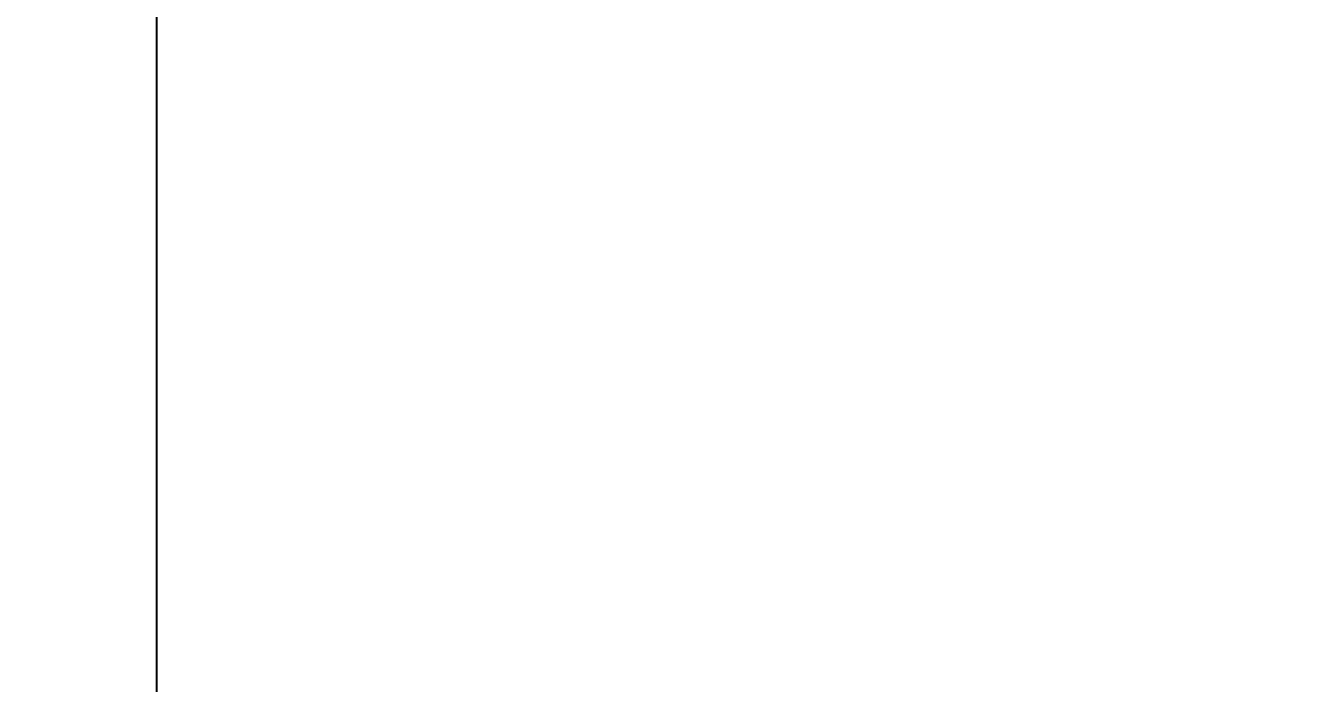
# Model space of a CAD drawing. Header units: millimetres. Extents: x 6 to 425, y 6 to 273.
# Drawn here: x 156.95 to 163.93, y 241.11 to 244.69 of the extents above; entities that cross this region are included whole.
import ezdxf

# ---------------------------------------------------------------- set-up
doc = ezdxf.new("R2010")
doc.units = ezdxf.units.MM
doc.layers.add('ITAR', color=7, linetype='Continuous')
doc.styles.add('SLDTEXTSTYLE0', font='TXT', dxfattribs={"width": 0.75})
doc.dimstyles.new('SLDDIMSTYLE1', dxfattribs={"dimtxt": 3.175, "dimasz": 3.302, "dimexe": 0, "dimexo": 0.0625, "dimgap": 0.79375, "dimtad": 0, "dimtih": 1, "dimtoh": 1, "dimlfac": 2, "dimrnd": 1e-09, "dimzin": 12, "dimdsep": 46, "dimtxsty": 'SLDTEXTSTYLE0', "dimsah": 1, "dimcen": 0.09, "dimadec": 0, "dimazin": 3, "dimtfac": 1, "dimtofl": 0, "dimtmove": 0, "dimatfit": 3, "dimfxl": 1, "dimfrac": 2, "dimtolj": 1, "dimtzin": 12, "dimarcsym": 0})

# ---------------------------------------------------------------- blocks, each defined once
blk = doc.blocks.new('_D_4')
at = {"layer": 'ITAR'}
for p, q in [((157.6648, 233.2092), (157.6648, 255.3924)), ((170.2398, 242.4642), (170.2398, 255.3924)), ((157.6648, 252.2174), (154.2734, 252.2174)), ((170.2398, 252.2174), (157.6648, 252.2174)), ((137.7575, 252.1932), (137.1126, 252.1932)), ((137.1126, 252.1932), (137.1126, 247.1529)), ((148.6611, 252.1932), (149.306, 252.1932)), ((149.306, 252.1932), (149.306, 247.1529)), ((137.1126, 247.1529), (137.7575, 247.1529)), ((149.306, 247.1529), (148.6611, 247.1529))]:
    blk.add_line(p, q, dxfattribs=at)
for points in [[(157.6648, 252.2174), (160.9668, 251.7094), (160.9668, 252.7254)], [(170.2398, 252.2174), (166.9378, 252.7254), (166.9378, 251.7094)]]:
    blk.add_solid(points, dxfattribs=at)
at = {"layer": 'ITAR', "char_height": 3.175, "attachment_point": 1, "style": 'SLDTEXTSTYLE0'}
for s, insert in [('25.15mm', (133.9621, 256.9309)), ('.99in', (138.5636, 251.2456))]:
    blk.add_mtext(s, dxfattribs=dict(at, insert=insert))

msp = doc.modelspace()

# ---------------------------------------------------------------- dimensions: what is measured, and where the dimension line sits
at = {"layer": 'ITAR'}
dim = msp.add_linear_dim(base=(157.6648, 252.2174), p1=(170.2398, 241.1942), p2=(157.6648, 231.9392), dimstyle='SLDDIMSTYLE1', dxfattribs=at)
dim.commit()
dim.dimension.update_dxf_attribs({"geometry": '_D_4', "text_midpoint": (143.2093, 252.2174), "dimtype": 160})

doc.saveas('drawing.dxf')
